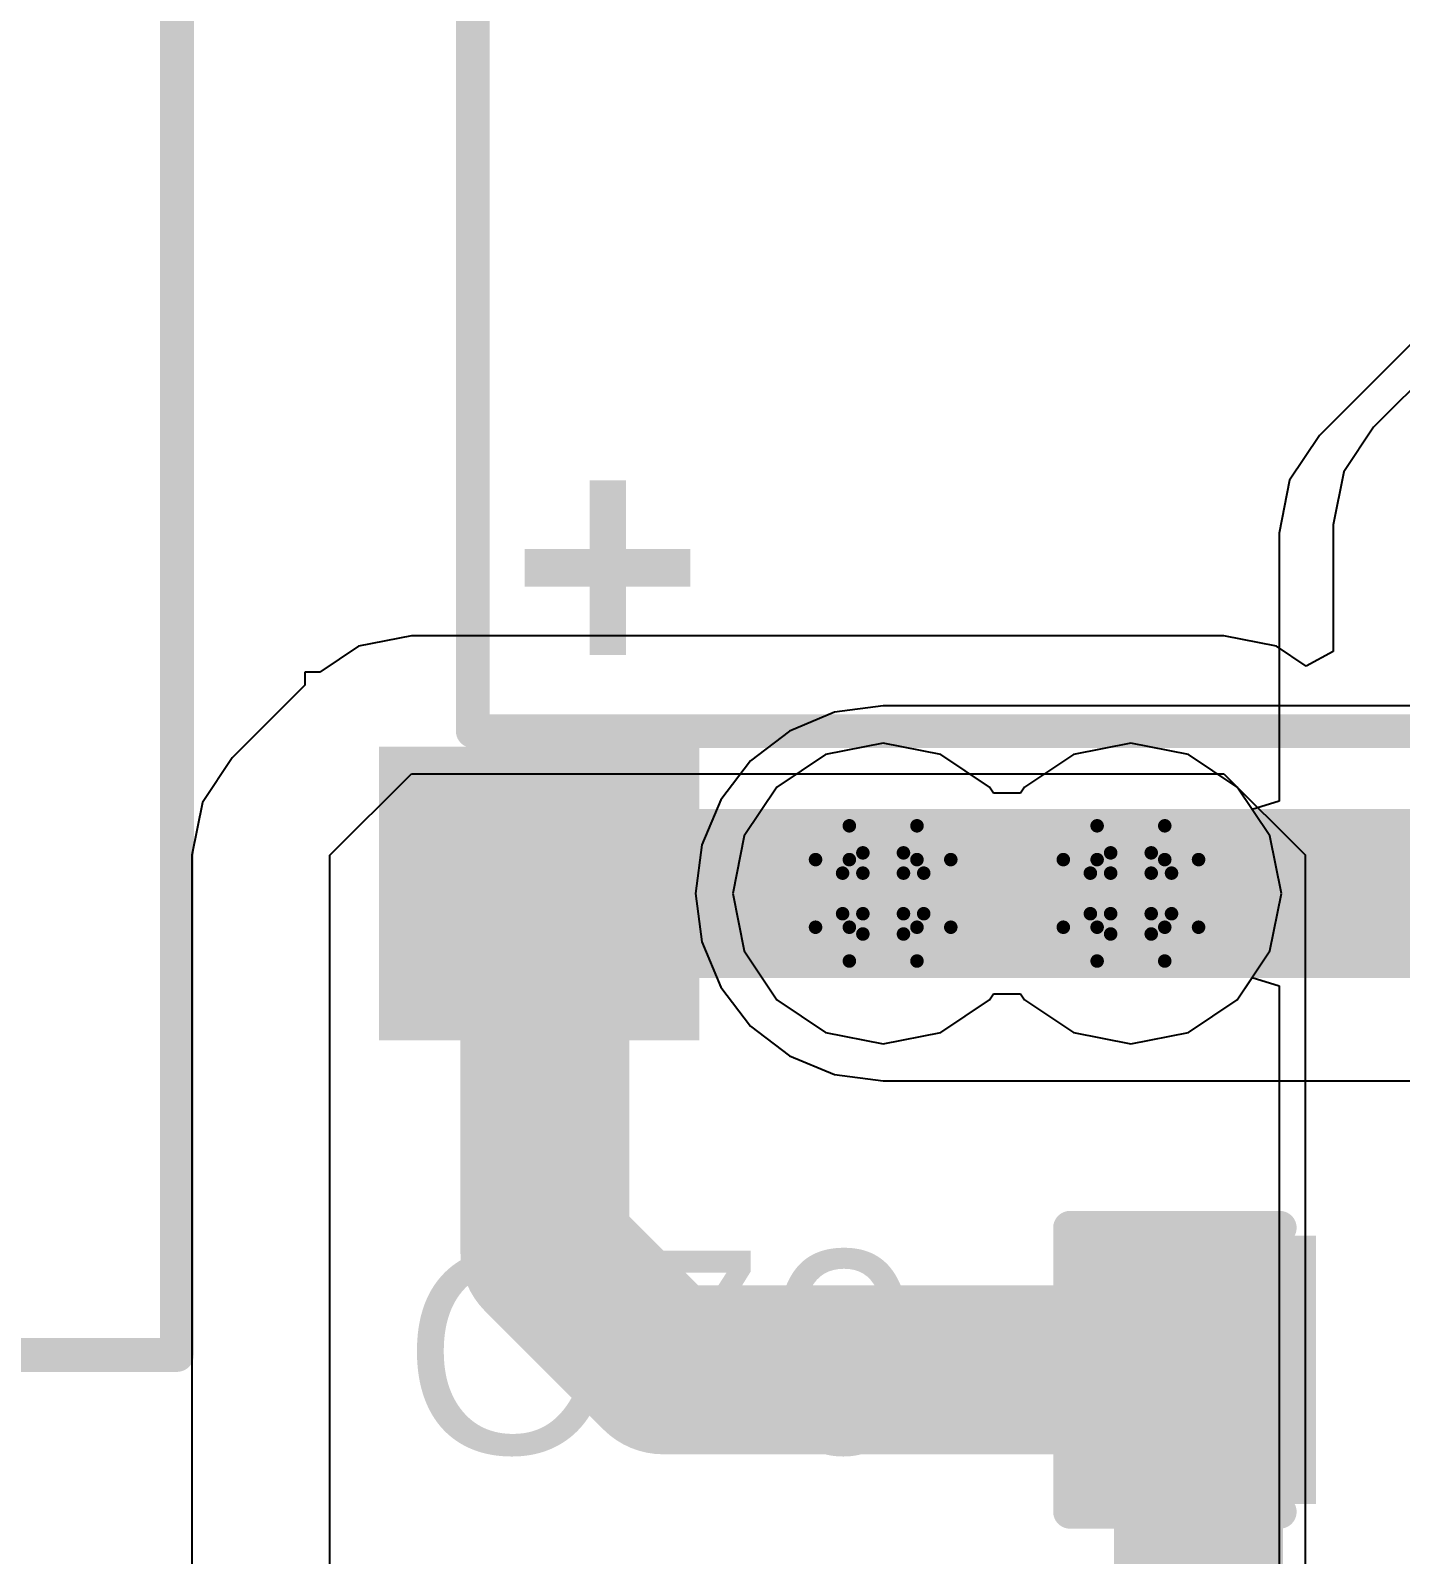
# Model space of a CAD drawing. Header units: inches. Extents: x 0 to 198, y 0 to 199.
# Drawn here: x 3.9487 to 4.1513, y 3.6837 to 3.9091 of the extents above; entities that cross this region are included whole.
import ezdxf

# ---------------------------------------------------------------- set-up
doc = ezdxf.new("R2010")
doc.units = ezdxf.units.IN
doc.header["$MEASUREMENT"] = 0
for name, color, linetype in [('Bottom Layer', 5, 'Continuous'), ('Drill Drawing', 1, 'Continuous'), ('Layer 1', 16, 'Continuous'), ('Layer 2', 76, 'Continuous'), ('Top Layer', 1, 'Continuous'), ('Top Overlay', 2, 'Continuous'), ('Top Paste', 8, 'Continuous'), ('Top Solder', 216, 'Continuous'), ('Via Holes', 16, 'Continuous')]:
    doc.layers.add(name, color=color, linetype=linetype)
doc.styles.add('Arial', font='', dxfattribs={"height": 0.2})
doc.styles.add('Arial_Bold', font='', dxfattribs={"height": 0.2})
doc.styles.get('Arial').set_extended_font_data('Arial')
doc.styles.get('Arial_Bold').set_extended_font_data('Arial', bold=True)

# ---------------------------------------------------------------- blocks, each defined once
blk = doc.blocks.new('B1617S_59')
at = {"layer": 'Top Overlay'}
for points in [[(0.25, -0.1378, 0.005, 0.005, 0), (0.25, 0.13779, 0.005, 0.005, 0)], [(0.19613, -0.1378, 0.005, 0.005, 0), (0.25, -0.1378, 0.005, 0.005, 0)]]:
    blk.add_lwpolyline(points, format="xyseb", dxfattribs=at)
blk.add_lwpolyline([(0.24875, -0.1378, 0.0025, 0.0025, 1), (0.25125, -0.1378, 0.0025, 0.0025, 1)], format="xyseb", close=True, dxfattribs=at)
blk.add_lwpolyline([(0.24875, -0.1378, 0.0025, 0.0025, 1), (0.25125, -0.1378, 0.0025, 0.0025, 1)], format="xyseb", close=True, dxfattribs=at)
blk = doc.blocks.new('ABS_253')
at = {"layer": 'Top Layer'}
blk.add_hatch(color=1, dxfattribs=at).paths.add_polyline_path([(-0.09488, 0.05906), (-0.13031, 0.05906), (-0.13031, 0.09843), (-0.09488, 0.09843)])
at = {"layer": 'Top Paste'}
blk.add_hatch(color=8, dxfattribs=at).paths.add_polyline_path([(-0.09488, 0.05906), (-0.13031, 0.05906), (-0.13031, 0.09843), (-0.09488, 0.09843)])
at = {"layer": 'Top Solder'}
blk.add_hatch(color=216, dxfattribs=at).paths.add_polyline_path([(-0.09088, 0.05506), (-0.13431, 0.05506), (-0.13431, 0.10243), (-0.09088, 0.10243)])
at = {"layer": 'Top Overlay'}
for points in [[(-0.08858, 0.08858, 0.005, 0.005, 0), (0.08858, 0.08858, 0.005, 0.005, 0)], [(-0.08858, 0.08858, 0.005, 0.005, 0), (-0.08858, -0.08858, 0.005, 0.005, 0)], [(-0.144, 0.085, 0.005, 0.005, 0), (-0.139, 0.08, 0.005, 0.005, 0)], [(-0.144, 0.085, 0.005, 0.005, 0), (-0.144, 0.075, 0.005, 0.005, 0)], [(-0.139, 0.08, 0.005, 0.005, 0), (-0.144, 0.075, 0.005, 0.005, 0)]]:
    blk.add_lwpolyline(points, format="xyseb", dxfattribs=at)
for points in [[(-0.08983, 0.08858, 0.0025, 0.0025, 1), (-0.08733, 0.08858, 0.0025, 0.0025, 1)], [(-0.08983, 0.08858, 0.0025, 0.0025, 1), (-0.08733, 0.08858, 0.0025, 0.0025, 1)], [(-0.14525, 0.085, 0.0025, 0.0025, 1), (-0.14275, 0.085, 0.0025, 0.0025, 1)], [(-0.14525, 0.085, 0.0025, 0.0025, 1), (-0.14275, 0.085, 0.0025, 0.0025, 1)], [(-0.14025, 0.08, 0.0025, 0.0025, 1), (-0.13775, 0.08, 0.0025, 0.0025, 1)], [(-0.14025, 0.08, 0.0025, 0.0025, 1), (-0.13775, 0.08, 0.0025, 0.0025, 1)], [(-0.14525, 0.075, 0.0025, 0.0025, 1), (-0.14275, 0.075, 0.0025, 0.0025, 1)], [(-0.14525, 0.075, 0.0025, 0.0025, 1), (-0.14275, 0.075, 0.0025, 0.0025, 1)]]:
    blk.add_lwpolyline(points, format="xyseb", close=True, dxfattribs=at)
at = {"layer": 'Top Overlay', "style": 'Arial_Bold'}
blk.add_text('+', height=0.035, rotation=90, dxfattribs=at).set_placement((-0.04751, 0.05434))
blk = doc.blocks.new('C___0603_307')
at = {"layer": 'Top Layer'}
for points in [[(-0.015, 0.0175), (-0.015, -0.0175), (-0.045, -0.0175), (-0.045, 0.0175)], [(0.045, 0.0175), (0.045, -0.0175), (0.015, -0.0175), (0.015, 0.0175)]]:
    blk.add_hatch(color=1, dxfattribs=at).paths.add_polyline_path(points)
at = {"layer": 'Top Paste'}
for points in [[(-0.015, 0.0175), (-0.015, -0.0175), (-0.045, -0.0175), (-0.045, 0.0175)], [(0.045, 0.0175), (0.045, -0.0175), (0.015, -0.0175), (0.015, 0.0175)]]:
    blk.add_hatch(color=8, dxfattribs=at).paths.add_polyline_path(points)
at = {"layer": 'Top Solder'}
for points in [[(-0.01264, 0.01986), (-0.01264, -0.01986), (-0.04736, -0.01986), (-0.04736, 0.01986)], [(0.04736, 0.01986), (0.04736, -0.01986), (0.01264, -0.01986), (0.01264, 0.01986)]]:
    blk.add_hatch(color=216, dxfattribs=at).paths.add_polyline_path(points)
at = {"layer": 'Top Overlay'}
for points in [[(-0.049, 0.021, 0.005, 0.005, 0), (-0.049, -0.021, 0.005, 0.005, 0)], [(-0.018, 0.021, 0.005, 0.005, 0), (-0.049, 0.021, 0.005, 0.005, 0)], [(0.049, 0.021, 0.005, 0.005, 0), (0.018, 0.021, 0.005, 0.005, 0)], [(0.049, 0.021, 0.005, 0.005, 0), (0.049, -0.021, 0.005, 0.005, 0)], [(-0.018, -0.021, 0.005, 0.005, 0), (-0.049, -0.021, 0.005, 0.005, 0)], [(0.049, -0.021, 0.005, 0.005, 0), (0.018, -0.021, 0.005, 0.005, 0)]]:
    blk.add_lwpolyline(points, format="xyseb", dxfattribs=at)
for points in [[(-0.05025, 0.021, 0.0025, 0.0025, 1), (-0.04775, 0.021, 0.0025, 0.0025, 1)], [(-0.05025, 0.021, 0.0025, 0.0025, 1), (-0.04775, 0.021, 0.0025, 0.0025, 1)], [(-0.01925, 0.021, 0.0025, 0.0025, 1), (-0.01675, 0.021, 0.0025, 0.0025, 1)], [(0.01675, 0.021, 0.0025, 0.0025, 1), (0.01925, 0.021, 0.0025, 0.0025, 1)], [(0.04775, 0.021, 0.0025, 0.0025, 1), (0.05025, 0.021, 0.0025, 0.0025, 1)], [(0.04775, 0.021, 0.0025, 0.0025, 1), (0.05025, 0.021, 0.0025, 0.0025, 1)], [(-0.05025, -0.021, 0.0025, 0.0025, 1), (-0.04775, -0.021, 0.0025, 0.0025, 1)], [(-0.05025, -0.021, 0.0025, 0.0025, 1), (-0.04775, -0.021, 0.0025, 0.0025, 1)], [(-0.01925, -0.021, 0.0025, 0.0025, 1), (-0.01675, -0.021, 0.0025, 0.0025, 1)], [(0.01675, -0.021, 0.0025, 0.0025, 1), (0.01925, -0.021, 0.0025, 0.0025, 1)], [(0.04775, -0.021, 0.0025, 0.0025, 1), (0.05025, -0.021, 0.0025, 0.0025, 1)], [(0.04775, -0.021, 0.0025, 0.0025, 1), (0.05025, -0.021, 0.0025, 0.0025, 1)]]:
    blk.add_lwpolyline(points, format="xyseb", close=True, dxfattribs=at)

msp = doc.modelspace()

# ---------------------------------------------------------------- hatches: boundary and pattern name
at = {"layer": 'Bottom Layer'}
h = msp.add_hatch(color=5, dxfattribs=at)
edge = h.paths.add_edge_path()
edge.add_arc((4.07483, 3.78145), 0.01181, 0, 360)
h = msp.add_hatch(color=5, dxfattribs=at)
edge = h.paths.add_edge_path()
edge.add_arc((4.11147, 3.78145), 0.01181, 0, 360)
at = {"layer": 'Layer 1'}
h = msp.add_hatch(color=16, dxfattribs=at)
edge = h.paths.add_edge_path()
edge.add_arc((4.07483, 3.78145), 0.01181, 0, 360)
h = msp.add_hatch(color=16, dxfattribs=at)
edge = h.paths.add_edge_path()
edge.add_arc((4.11147, 3.78145), 0.01181, 0, 360)
at = {"layer": 'Layer 2'}
h = msp.add_hatch(color=76, dxfattribs=at)
edge = h.paths.add_edge_path()
edge.add_arc((4.07483, 3.78145), 0.01181, 0, 360)
h = msp.add_hatch(color=76, dxfattribs=at)
edge = h.paths.add_edge_path()
edge.add_arc((4.11147, 3.78145), 0.01181, 0, 360)
at = {"layer": 'Top Layer'}
h = msp.add_hatch(color=1, dxfattribs=at)
edge = h.paths.add_edge_path()
edge.add_arc((4.07483, 3.78145), 0.01181, 0, 360)
h = msp.add_hatch(color=1, dxfattribs=at)
edge = h.paths.add_edge_path()
edge.add_arc((4.11147, 3.78145), 0.01181, 0, 360)
at = {"layer": 'Via Holes'}
h = msp.add_hatch(color=7, dxfattribs=at)
edge = h.paths.add_edge_path()
edge.add_arc((4.07483, 3.78145), 0.00591, 0, 360)
h = msp.add_hatch(color=7, dxfattribs=at)
edge = h.paths.add_edge_path()
edge.add_arc((4.11147, 3.78145), 0.00591, 0, 360)

# ---------------------------------------------------------------- linework, layer by layer
at = {"layer": 'Bottom Layer'}
for p, q in [((4.15444, 3.86424), (4.13936, 3.84916)), ((4.13936, 3.84916), (4.13494, 3.84255)), ((4.13936, 3.84916), (4.13936, 3.84916)), ((4.13494, 3.84255), (4.13339, 3.83474)), ((4.13339, 3.83474), (4.13339, 3.7951)), ((4.07483, 3.80368), (4.06632, 3.80199)), ((4.08334, 3.80199), (4.07483, 3.80368)), ((4.11147, 3.80368), (4.10296, 3.80199)), ((4.11998, 3.80199), (4.11147, 3.80368)), ((4.06632, 3.80199), (4.0591, 3.79717)), ((4.09055, 3.79717), (4.08334, 3.80199)), ((4.10296, 3.80199), (4.09574, 3.79717)), ((4.12719, 3.79717), (4.11998, 3.80199)), ((4.0591, 3.79717), (4.05428, 3.78996)), ((4.09115, 3.79628), (4.09055, 3.79717)), ((4.09515, 3.79628), (4.09115, 3.79628)), ((4.09574, 3.79717), (4.09515, 3.79628)), ((4.12939, 3.79388), (4.12719, 3.79717)), ((4.13339, 3.7951), (4.12939, 3.79388)), ((4.05428, 3.78996), (4.05259, 3.78145)), ((4.05259, 3.78145), (4.05428, 3.77294)), ((4.05428, 3.77294), (4.0591, 3.76572)), ((4.12719, 3.76572), (4.12939, 3.76901)), ((4.12939, 3.76901), (4.13339, 3.7678)), ((4.09055, 3.76572), (4.09115, 3.76661)), ((4.09115, 3.76661), (4.09515, 3.76661)), ((4.09515, 3.76661), (4.09574, 3.76572)), ((4.13339, 3.7678), (4.13339, 3.54815)), ((4.0591, 3.76572), (4.06632, 3.7609)), ((4.08334, 3.7609), (4.09055, 3.76572)), ((4.09574, 3.76572), (4.10296, 3.7609)), ((4.11998, 3.7609), (4.12719, 3.76572)), ((4.06632, 3.7609), (4.07483, 3.75921)), ((4.07483, 3.75921), (4.08334, 3.7609)), ((4.10296, 3.7609), (4.11147, 3.75921)), ((4.11147, 3.75921), (4.11998, 3.7609))]:
    msp.add_line(p, q, dxfattribs=at)
at = {"layer": 'Drill Drawing'}
for points in [[(4.06983, 3.78645, 0.002, 0.002, 0), (4.06983, 3.79145, 0.002, 0.002, 0)], [(4.06983, 3.79145, 0.002, 0.002, 0), (4.07983, 3.79145, 0.002, 0.002, 0)], [(4.07983, 3.78645, 0.002, 0.002, 0), (4.07983, 3.79145, 0.002, 0.002, 0)], [(4.10647, 3.78645, 0.002, 0.002, 0), (4.10647, 3.79145, 0.002, 0.002, 0)], [(4.10647, 3.79145, 0.002, 0.002, 0), (4.11647, 3.79145, 0.002, 0.002, 0)], [(4.11647, 3.78645, 0.002, 0.002, 0), (4.11647, 3.79145, 0.002, 0.002, 0)], [(4.06483, 3.77645, 0.002, 0.002, 0), (4.06483, 3.78645, 0.002, 0.002, 0)], [(4.06483, 3.78645, 0.002, 0.002, 0), (4.06983, 3.78645, 0.002, 0.002, 0)], [(4.07183, 3.78445, 0.002, 0.002, 0), (4.07183, 3.78745, 0.002, 0.002, 0)], [(4.07183, 3.78745, 0.002, 0.002, 0), (4.07783, 3.78745, 0.002, 0.002, 0)], [(4.07783, 3.78445, 0.002, 0.002, 0), (4.07783, 3.78745, 0.002, 0.002, 0)], [(4.07983, 3.78645, 0.002, 0.002, 0), (4.08483, 3.78645, 0.002, 0.002, 0)], [(4.08483, 3.77645, 0.002, 0.002, 0), (4.08483, 3.78645, 0.002, 0.002, 0)], [(4.10147, 3.77645, 0.002, 0.002, 0), (4.10147, 3.78645, 0.002, 0.002, 0)], [(4.10147, 3.78645, 0.002, 0.002, 0), (4.10647, 3.78645, 0.002, 0.002, 0)], [(4.10847, 3.78445, 0.002, 0.002, 0), (4.10847, 3.78745, 0.002, 0.002, 0)], [(4.10847, 3.78745, 0.002, 0.002, 0), (4.11447, 3.78745, 0.002, 0.002, 0)], [(4.11447, 3.78445, 0.002, 0.002, 0), (4.11447, 3.78745, 0.002, 0.002, 0)], [(4.11647, 3.78645, 0.002, 0.002, 0), (4.12147, 3.78645, 0.002, 0.002, 0)], [(4.12147, 3.77645, 0.002, 0.002, 0), (4.12147, 3.78645, 0.002, 0.002, 0)], [(4.06883, 3.77845, 0.002, 0.002, 0), (4.06883, 3.78445, 0.002, 0.002, 0)], [(4.06883, 3.78445, 0.002, 0.002, 0), (4.07183, 3.78445, 0.002, 0.002, 0)], [(4.07783, 3.78445, 0.002, 0.002, 0), (4.08083, 3.78445, 0.002, 0.002, 0)], [(4.08083, 3.77845, 0.002, 0.002, 0), (4.08083, 3.78445, 0.002, 0.002, 0)], [(4.10547, 3.77845, 0.002, 0.002, 0), (4.10547, 3.78445, 0.002, 0.002, 0)], [(4.10547, 3.78445, 0.002, 0.002, 0), (4.10847, 3.78445, 0.002, 0.002, 0)], [(4.11447, 3.78445, 0.002, 0.002, 0), (4.11747, 3.78445, 0.002, 0.002, 0)], [(4.11747, 3.77845, 0.002, 0.002, 0), (4.11747, 3.78445, 0.002, 0.002, 0)], [(4.06883, 3.77845, 0.002, 0.002, 0), (4.07183, 3.77845, 0.002, 0.002, 0)], [(4.07183, 3.77545, 0.002, 0.002, 0), (4.07183, 3.77845, 0.002, 0.002, 0)], [(4.07783, 3.77845, 0.002, 0.002, 0), (4.08083, 3.77845, 0.002, 0.002, 0)], [(4.07783, 3.77545, 0.002, 0.002, 0), (4.07783, 3.77845, 0.002, 0.002, 0)], [(4.10547, 3.77845, 0.002, 0.002, 0), (4.10847, 3.77845, 0.002, 0.002, 0)], [(4.10847, 3.77545, 0.002, 0.002, 0), (4.10847, 3.77845, 0.002, 0.002, 0)], [(4.11447, 3.77845, 0.002, 0.002, 0), (4.11747, 3.77845, 0.002, 0.002, 0)], [(4.11447, 3.77545, 0.002, 0.002, 0), (4.11447, 3.77845, 0.002, 0.002, 0)], [(4.06483, 3.77645, 0.002, 0.002, 0), (4.06983, 3.77645, 0.002, 0.002, 0)], [(4.06983, 3.77145, 0.002, 0.002, 0), (4.06983, 3.77645, 0.002, 0.002, 0)], [(4.07183, 3.77545, 0.002, 0.002, 0), (4.07783, 3.77545, 0.002, 0.002, 0)], [(4.07983, 3.77645, 0.002, 0.002, 0), (4.08483, 3.77645, 0.002, 0.002, 0)], [(4.07983, 3.77145, 0.002, 0.002, 0), (4.07983, 3.77645, 0.002, 0.002, 0)], [(4.10147, 3.77645, 0.002, 0.002, 0), (4.10647, 3.77645, 0.002, 0.002, 0)], [(4.10647, 3.77145, 0.002, 0.002, 0), (4.10647, 3.77645, 0.002, 0.002, 0)], [(4.10847, 3.77545, 0.002, 0.002, 0), (4.11447, 3.77545, 0.002, 0.002, 0)], [(4.11647, 3.77645, 0.002, 0.002, 0), (4.12147, 3.77645, 0.002, 0.002, 0)], [(4.11647, 3.77145, 0.002, 0.002, 0), (4.11647, 3.77645, 0.002, 0.002, 0)], [(4.06983, 3.77145, 0.002, 0.002, 0), (4.07983, 3.77145, 0.002, 0.002, 0)], [(4.10647, 3.77145, 0.002, 0.002, 0), (4.11647, 3.77145, 0.002, 0.002, 0)]]:
    msp.add_lwpolyline(points, format="xyseb", dxfattribs=at)
for points in [[(4.06933, 3.79145, 0.001, 0.001, 1), (4.07033, 3.79145, 0.001, 0.001, 1)], [(4.06933, 3.79145, 0.001, 0.001, 1), (4.07033, 3.79145, 0.001, 0.001, 1)], [(4.07933, 3.79145, 0.001, 0.001, 1), (4.08033, 3.79145, 0.001, 0.001, 1)], [(4.07933, 3.79145, 0.001, 0.001, 1), (4.08033, 3.79145, 0.001, 0.001, 1)], [(4.10597, 3.79145, 0.001, 0.001, 1), (4.10697, 3.79145, 0.001, 0.001, 1)], [(4.10597, 3.79145, 0.001, 0.001, 1), (4.10697, 3.79145, 0.001, 0.001, 1)], [(4.11597, 3.79145, 0.001, 0.001, 1), (4.11697, 3.79145, 0.001, 0.001, 1)], [(4.11597, 3.79145, 0.001, 0.001, 1), (4.11697, 3.79145, 0.001, 0.001, 1)], [(4.06433, 3.78645, 0.001, 0.001, 1), (4.06533, 3.78645, 0.001, 0.001, 1)], [(4.06433, 3.78645, 0.001, 0.001, 1), (4.06533, 3.78645, 0.001, 0.001, 1)], [(4.06933, 3.78645, 0.001, 0.001, 1), (4.07033, 3.78645, 0.001, 0.001, 1)], [(4.06933, 3.78645, 0.001, 0.001, 1), (4.07033, 3.78645, 0.001, 0.001, 1)], [(4.07133, 3.78745, 0.001, 0.001, 1), (4.07233, 3.78745, 0.001, 0.001, 1)], [(4.07133, 3.78745, 0.001, 0.001, 1), (4.07233, 3.78745, 0.001, 0.001, 1)], [(4.07733, 3.78745, 0.001, 0.001, 1), (4.07833, 3.78745, 0.001, 0.001, 1)], [(4.07733, 3.78745, 0.001, 0.001, 1), (4.07833, 3.78745, 0.001, 0.001, 1)], [(4.07933, 3.78645, 0.001, 0.001, 1), (4.08033, 3.78645, 0.001, 0.001, 1)], [(4.07933, 3.78645, 0.001, 0.001, 1), (4.08033, 3.78645, 0.001, 0.001, 1)], [(4.08433, 3.78645, 0.001, 0.001, 1), (4.08533, 3.78645, 0.001, 0.001, 1)], [(4.08433, 3.78645, 0.001, 0.001, 1), (4.08533, 3.78645, 0.001, 0.001, 1)], [(4.10097, 3.78645, 0.001, 0.001, 1), (4.10197, 3.78645, 0.001, 0.001, 1)], [(4.10097, 3.78645, 0.001, 0.001, 1), (4.10197, 3.78645, 0.001, 0.001, 1)], [(4.10597, 3.78645, 0.001, 0.001, 1), (4.10697, 3.78645, 0.001, 0.001, 1)], [(4.10597, 3.78645, 0.001, 0.001, 1), (4.10697, 3.78645, 0.001, 0.001, 1)], [(4.10797, 3.78745, 0.001, 0.001, 1), (4.10897, 3.78745, 0.001, 0.001, 1)], [(4.10797, 3.78745, 0.001, 0.001, 1), (4.10897, 3.78745, 0.001, 0.001, 1)], [(4.11397, 3.78745, 0.001, 0.001, 1), (4.11497, 3.78745, 0.001, 0.001, 1)], [(4.11397, 3.78745, 0.001, 0.001, 1), (4.11497, 3.78745, 0.001, 0.001, 1)], [(4.11597, 3.78645, 0.001, 0.001, 1), (4.11697, 3.78645, 0.001, 0.001, 1)], [(4.11597, 3.78645, 0.001, 0.001, 1), (4.11697, 3.78645, 0.001, 0.001, 1)], [(4.12097, 3.78645, 0.001, 0.001, 1), (4.12197, 3.78645, 0.001, 0.001, 1)], [(4.12097, 3.78645, 0.001, 0.001, 1), (4.12197, 3.78645, 0.001, 0.001, 1)], [(4.06833, 3.78445, 0.001, 0.001, 1), (4.06933, 3.78445, 0.001, 0.001, 1)], [(4.06833, 3.78445, 0.001, 0.001, 1), (4.06933, 3.78445, 0.001, 0.001, 1)], [(4.07133, 3.78445, 0.001, 0.001, 1), (4.07233, 3.78445, 0.001, 0.001, 1)], [(4.07133, 3.78445, 0.001, 0.001, 1), (4.07233, 3.78445, 0.001, 0.001, 1)], [(4.07733, 3.78445, 0.001, 0.001, 1), (4.07833, 3.78445, 0.001, 0.001, 1)], [(4.07733, 3.78445, 0.001, 0.001, 1), (4.07833, 3.78445, 0.001, 0.001, 1)], [(4.08033, 3.78445, 0.001, 0.001, 1), (4.08133, 3.78445, 0.001, 0.001, 1)], [(4.08033, 3.78445, 0.001, 0.001, 1), (4.08133, 3.78445, 0.001, 0.001, 1)], [(4.10497, 3.78445, 0.001, 0.001, 1), (4.10597, 3.78445, 0.001, 0.001, 1)], [(4.10497, 3.78445, 0.001, 0.001, 1), (4.10597, 3.78445, 0.001, 0.001, 1)], [(4.10797, 3.78445, 0.001, 0.001, 1), (4.10897, 3.78445, 0.001, 0.001, 1)], [(4.10797, 3.78445, 0.001, 0.001, 1), (4.10897, 3.78445, 0.001, 0.001, 1)], [(4.11397, 3.78445, 0.001, 0.001, 1), (4.11497, 3.78445, 0.001, 0.001, 1)], [(4.11397, 3.78445, 0.001, 0.001, 1), (4.11497, 3.78445, 0.001, 0.001, 1)], [(4.11697, 3.78445, 0.001, 0.001, 1), (4.11797, 3.78445, 0.001, 0.001, 1)], [(4.11697, 3.78445, 0.001, 0.001, 1), (4.11797, 3.78445, 0.001, 0.001, 1)], [(4.06833, 3.77845, 0.001, 0.001, 1), (4.06933, 3.77845, 0.001, 0.001, 1)], [(4.06833, 3.77845, 0.001, 0.001, 1), (4.06933, 3.77845, 0.001, 0.001, 1)], [(4.07133, 3.77845, 0.001, 0.001, 1), (4.07233, 3.77845, 0.001, 0.001, 1)], [(4.07133, 3.77845, 0.001, 0.001, 1), (4.07233, 3.77845, 0.001, 0.001, 1)], [(4.07733, 3.77845, 0.001, 0.001, 1), (4.07833, 3.77845, 0.001, 0.001, 1)], [(4.07733, 3.77845, 0.001, 0.001, 1), (4.07833, 3.77845, 0.001, 0.001, 1)], [(4.08033, 3.77845, 0.001, 0.001, 1), (4.08133, 3.77845, 0.001, 0.001, 1)], [(4.08033, 3.77845, 0.001, 0.001, 1), (4.08133, 3.77845, 0.001, 0.001, 1)], [(4.10497, 3.77845, 0.001, 0.001, 1), (4.10597, 3.77845, 0.001, 0.001, 1)], [(4.10497, 3.77845, 0.001, 0.001, 1), (4.10597, 3.77845, 0.001, 0.001, 1)], [(4.10797, 3.77845, 0.001, 0.001, 1), (4.10897, 3.77845, 0.001, 0.001, 1)], [(4.10797, 3.77845, 0.001, 0.001, 1), (4.10897, 3.77845, 0.001, 0.001, 1)], [(4.11397, 3.77845, 0.001, 0.001, 1), (4.11497, 3.77845, 0.001, 0.001, 1)], [(4.11397, 3.77845, 0.001, 0.001, 1), (4.11497, 3.77845, 0.001, 0.001, 1)], [(4.11697, 3.77845, 0.001, 0.001, 1), (4.11797, 3.77845, 0.001, 0.001, 1)], [(4.11697, 3.77845, 0.001, 0.001, 1), (4.11797, 3.77845, 0.001, 0.001, 1)], [(4.06433, 3.77645, 0.001, 0.001, 1), (4.06533, 3.77645, 0.001, 0.001, 1)], [(4.06433, 3.77645, 0.001, 0.001, 1), (4.06533, 3.77645, 0.001, 0.001, 1)], [(4.06933, 3.77645, 0.001, 0.001, 1), (4.07033, 3.77645, 0.001, 0.001, 1)], [(4.06933, 3.77645, 0.001, 0.001, 1), (4.07033, 3.77645, 0.001, 0.001, 1)], [(4.07133, 3.77545, 0.001, 0.001, 1), (4.07233, 3.77545, 0.001, 0.001, 1)], [(4.07133, 3.77545, 0.001, 0.001, 1), (4.07233, 3.77545, 0.001, 0.001, 1)], [(4.07733, 3.77545, 0.001, 0.001, 1), (4.07833, 3.77545, 0.001, 0.001, 1)], [(4.07733, 3.77545, 0.001, 0.001, 1), (4.07833, 3.77545, 0.001, 0.001, 1)], [(4.07933, 3.77645, 0.001, 0.001, 1), (4.08033, 3.77645, 0.001, 0.001, 1)], [(4.07933, 3.77645, 0.001, 0.001, 1), (4.08033, 3.77645, 0.001, 0.001, 1)], [(4.08433, 3.77645, 0.001, 0.001, 1), (4.08533, 3.77645, 0.001, 0.001, 1)], [(4.08433, 3.77645, 0.001, 0.001, 1), (4.08533, 3.77645, 0.001, 0.001, 1)], [(4.10097, 3.77645, 0.001, 0.001, 1), (4.10197, 3.77645, 0.001, 0.001, 1)], [(4.10097, 3.77645, 0.001, 0.001, 1), (4.10197, 3.77645, 0.001, 0.001, 1)], [(4.10597, 3.77645, 0.001, 0.001, 1), (4.10697, 3.77645, 0.001, 0.001, 1)], [(4.10597, 3.77645, 0.001, 0.001, 1), (4.10697, 3.77645, 0.001, 0.001, 1)], [(4.10797, 3.77545, 0.001, 0.001, 1), (4.10897, 3.77545, 0.001, 0.001, 1)], [(4.10797, 3.77545, 0.001, 0.001, 1), (4.10897, 3.77545, 0.001, 0.001, 1)], [(4.11397, 3.77545, 0.001, 0.001, 1), (4.11497, 3.77545, 0.001, 0.001, 1)], [(4.11397, 3.77545, 0.001, 0.001, 1), (4.11497, 3.77545, 0.001, 0.001, 1)], [(4.11597, 3.77645, 0.001, 0.001, 1), (4.11697, 3.77645, 0.001, 0.001, 1)], [(4.11597, 3.77645, 0.001, 0.001, 1), (4.11697, 3.77645, 0.001, 0.001, 1)], [(4.12097, 3.77645, 0.001, 0.001, 1), (4.12197, 3.77645, 0.001, 0.001, 1)], [(4.12097, 3.77645, 0.001, 0.001, 1), (4.12197, 3.77645, 0.001, 0.001, 1)], [(4.06933, 3.77145, 0.001, 0.001, 1), (4.07033, 3.77145, 0.001, 0.001, 1)], [(4.06933, 3.77145, 0.001, 0.001, 1), (4.07033, 3.77145, 0.001, 0.001, 1)], [(4.07933, 3.77145, 0.001, 0.001, 1), (4.08033, 3.77145, 0.001, 0.001, 1)], [(4.07933, 3.77145, 0.001, 0.001, 1), (4.08033, 3.77145, 0.001, 0.001, 1)], [(4.10597, 3.77145, 0.001, 0.001, 1), (4.10697, 3.77145, 0.001, 0.001, 1)], [(4.10597, 3.77145, 0.001, 0.001, 1), (4.10697, 3.77145, 0.001, 0.001, 1)], [(4.11597, 3.77145, 0.001, 0.001, 1), (4.11697, 3.77145, 0.001, 0.001, 1)], [(4.11597, 3.77145, 0.001, 0.001, 1), (4.11697, 3.77145, 0.001, 0.001, 1)]]:
    msp.add_lwpolyline(points, format="xyseb", close=True, dxfattribs=at)
at = {"layer": 'Layer 1'}
for p, q in [((4.07483, 3.80368), (4.06632, 3.80199)), ((4.08334, 3.80199), (4.07483, 3.80368)), ((4.11147, 3.80368), (4.10296, 3.80199)), ((4.11998, 3.80199), (4.11147, 3.80368)), ((4.06632, 3.80199), (4.0591, 3.79717)), ((4.09055, 3.79717), (4.08334, 3.80199)), ((4.10296, 3.80199), (4.09574, 3.79717)), ((4.12719, 3.79717), (4.11998, 3.80199)), ((4.0591, 3.79717), (4.05428, 3.78996)), ((4.09115, 3.79628), (4.09055, 3.79717)), ((4.09515, 3.79628), (4.09115, 3.79628)), ((4.09574, 3.79717), (4.09515, 3.79628)), ((4.13201, 3.78996), (4.12719, 3.79717)), ((4.05428, 3.78996), (4.05259, 3.78145)), ((4.13371, 3.78145), (4.13201, 3.78996)), ((4.05259, 3.78145), (4.05428, 3.77294)), ((4.13201, 3.77294), (4.13371, 3.78145)), ((4.05428, 3.77294), (4.0591, 3.76572)), ((4.12719, 3.76572), (4.13201, 3.77294)), ((4.09055, 3.76572), (4.09115, 3.76661)), ((4.09115, 3.76661), (4.09515, 3.76661)), ((4.09515, 3.76661), (4.09574, 3.76572)), ((4.0591, 3.76572), (4.06632, 3.7609)), ((4.08334, 3.7609), (4.09055, 3.76572)), ((4.09574, 3.76572), (4.10296, 3.7609)), ((4.11998, 3.7609), (4.12719, 3.76572)), ((4.06632, 3.7609), (4.07483, 3.75921)), ((4.07483, 3.75921), (4.08334, 3.7609)), ((4.10296, 3.7609), (4.11147, 3.75921)), ((4.11147, 3.75921), (4.11998, 3.7609))]:
    msp.add_line(p, q, dxfattribs=at)
at = {"layer": 'Layer 2'}
for p, q in [((4.07483, 3.80918), (4.06765, 3.80824)), ((4.34, 3.80918), (4.07483, 3.80918)), ((4.06765, 3.80824), (4.06096, 3.80547)), ((4.06096, 3.80547), (4.05522, 3.80106)), ((4.05522, 3.80106), (4.05081, 3.79531)), ((4.05081, 3.79531), (4.04804, 3.78862)), ((4.04804, 3.78862), (4.04709, 3.78145)), ((4.04709, 3.78145), (4.04804, 3.77427)), ((4.04804, 3.77427), (4.05081, 3.76758)), ((4.05081, 3.76758), (4.05522, 3.76183)), ((4.05522, 3.76183), (4.06096, 3.75742)), ((4.06096, 3.75742), (4.06765, 3.75465)), ((4.06765, 3.75465), (4.07483, 3.75371)), ((4.07483, 3.75371), (4.24403, 3.75371))]:
    msp.add_line(p, q, dxfattribs=at)
msp.add_lwpolyline([(4.07483, 3.78145, 0.025, 0.025, 0), (4.34, 3.78145, 0.025, 0.025, 0)], format="xyseb", dxfattribs=at)
msp.add_lwpolyline([(4.06858, 3.78145, 0.0125, 0.0125, 1), (4.08108, 3.78145, 0.0125, 0.0125, 1)], format="xyseb", close=True, dxfattribs=at)
at = {"layer": 'Top Layer'}
for p, q in [((4.16121, 3.86424), (4.14736, 3.85039)), ((4.14736, 3.85039), (4.14294, 3.84378)), ((4.14294, 3.84378), (4.14139, 3.83597)), ((4.14139, 3.83597), (4.14139, 3.81721)), ((4.00506, 3.81955), (3.99726, 3.818)), ((4.1252, 3.81955), (4.00506, 3.81955)), ((4.13301, 3.818), (4.1252, 3.81955)), ((3.99726, 3.818), (3.99151, 3.81416)), ((4.13739, 3.81507), (4.13301, 3.818)), ((4.14139, 3.81721), (4.13739, 3.81507)), ((3.99151, 3.81416), (3.9893, 3.81416)), ((3.9893, 3.81416), (3.9893, 3.81224)), ((3.9893, 3.81224), (3.97858, 3.80152)), ((3.97858, 3.80152), (3.97416, 3.7949)), ((3.993, 3.7871), (4.00506, 3.79916)), ((4.00506, 3.79916), (4.1252, 3.79916)), ((4.1252, 3.79916), (4.13722, 3.78715)), ((3.97416, 3.7949), (3.97261, 3.7871)), ((3.97261, 3.7871), (3.97261, 3.65811)), ((3.993, 3.65811), (3.993, 3.7871)), ((4.13722, 3.78715), (4.13722, 3.64731))]:
    msp.add_line(p, q, dxfattribs=at)
for points in [[(4.02399, 3.78145, 0.025, 0.025, 0), (4.07483, 3.78145, 0.025, 0.025, 0)], [(4.02399, 3.78145, 0.025, 0.025, 0), (4.02481, 3.78062, 0.025, 0.025, 0)], [(4.02481, 3.7285, 0.025, 0.025, 0), (4.02481, 3.78062, 0.025, 0.025, 0)], [(4.02481, 3.7285, 0.025, 0.025, 0), (4.04231, 3.711, 0.025, 0.025, 0)], [(4.04231, 3.711, 0.025, 0.025, 0), (4.12147, 3.711, 0.025, 0.025, 0)], [(4.12147, 3.66263, 0.025, 0.025, 0), (4.12147, 3.711, 0.025, 0.025, 0)]]:
    msp.add_lwpolyline(points, format="xyseb", dxfattribs=at)
for points in [[(4.01774, 3.78145, 0.0125, 0.0125, 1), (4.03024, 3.78145, 0.0125, 0.0125, 1)], [(4.01774, 3.78145, 0.0125, 0.0125, 1), (4.03024, 3.78145, 0.0125, 0.0125, 1)], [(4.06858, 3.78145, 0.0125, 0.0125, 1), (4.08108, 3.78145, 0.0125, 0.0125, 1)], [(4.01856, 3.78062, 0.0125, 0.0125, 1), (4.03106, 3.78062, 0.0125, 0.0125, 1)], [(4.01856, 3.78062, 0.0125, 0.0125, 1), (4.03106, 3.78062, 0.0125, 0.0125, 1)], [(4.01856, 3.7285, 0.0125, 0.0125, 1), (4.03106, 3.7285, 0.0125, 0.0125, 1)], [(4.01856, 3.7285, 0.0125, 0.0125, 1), (4.03106, 3.7285, 0.0125, 0.0125, 1)], [(4.03606, 3.711, 0.0125, 0.0125, 1), (4.04856, 3.711, 0.0125, 0.0125, 1)], [(4.03606, 3.711, 0.0125, 0.0125, 1), (4.04856, 3.711, 0.0125, 0.0125, 1)], [(4.11522, 3.711, 0.0125, 0.0125, 1), (4.12772, 3.711, 0.0125, 0.0125, 1)], [(4.11522, 3.711, 0.0125, 0.0125, 1), (4.12772, 3.711, 0.0125, 0.0125, 1)]]:
    msp.add_lwpolyline(points, format="xyseb", close=True, dxfattribs=at)

# ---------------------------------------------------------------- block references
msp.add_blockref('B1617S_59', (3.7204, 3.85099))
for name, p, rotation in [('ABS_253', (4.10273, 3.89404), 90), ('C___0603_307', (4.15147, 3.711), 180)]:
    msp.add_blockref(name, p, dxfattribs=dict(rotation=rotation))

# ---------------------------------------------------------------- texts
at = {"layer": 'Top Overlay', "style": 'Arial'}
msp.add_text('C70', height=0.03, dxfattribs=at).set_placement((4.00376, 3.6986))

doc.saveas('drawing.dxf')
